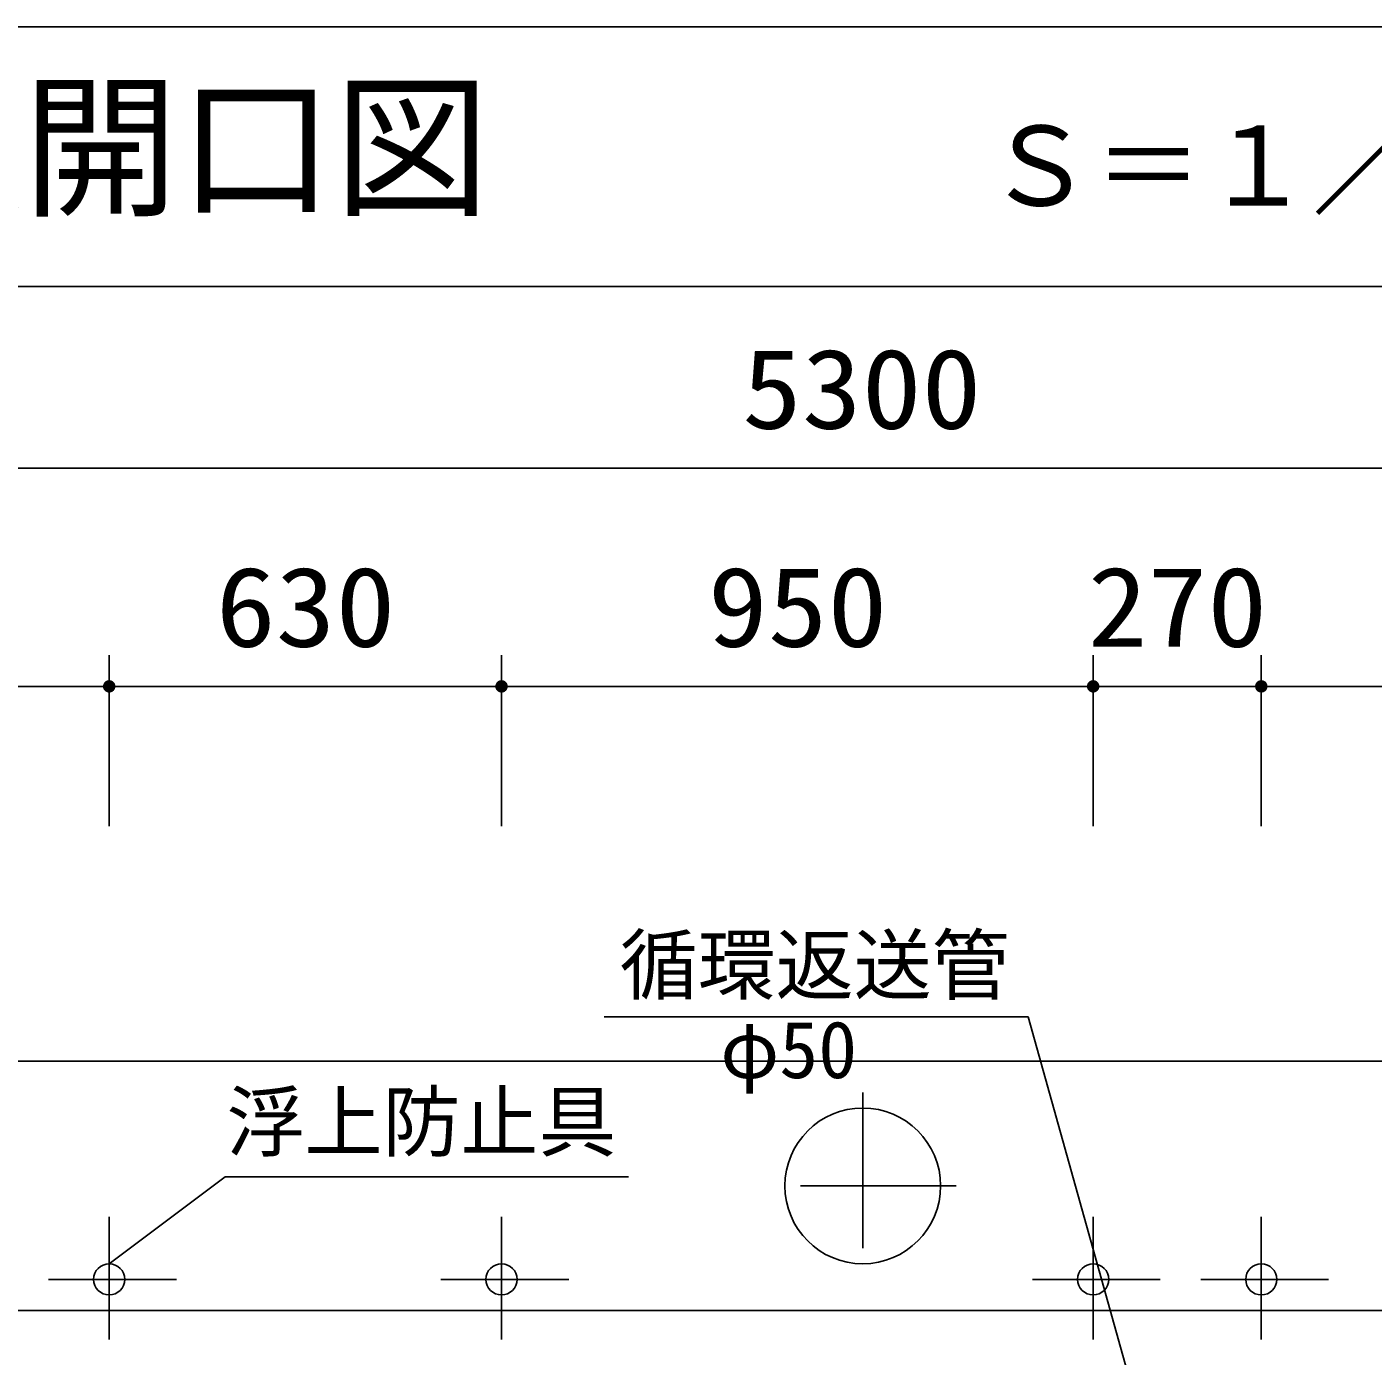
# Model space of a CAD drawing. Units: millimetres, scale not verified. Extents: x -14850 to 14850, y -10500 to 10500.
# Drawn here: x -9011 to -6849, y 2312 to 4445 of the extents above; entities that cross this region are included whole.
import ezdxf
from ezdxf.enums import TextEntityAlignment as Align

# ---------------------------------------------------------------- set-up
doc = ezdxf.new("R2010")
doc.units = ezdxf.units.MM
doc.header["$LTSCALE"] = 50
doc.linetypes.add('CHAIN1', pattern=[8, 5, -1, 1, -1])
for name, color, linetype, lineweight in [('0-0_製作', 5, 'Continuous', 25), ('0-2_躯体', 3, 'Continuous', 25), ('0-3_機器', 3, 'Continuous', 25), ('0-4_水管', 3, 'Continuous', 25), ('0-6_文字', 5, 'Continuous', 25)]:
    doc.layers.add(name, color=color, linetype=linetype, lineweight=lineweight)
doc.styles.add('ＭＳ ゴシック', font='')
doc.styles.get('ＭＳ ゴシック').set_extended_font_data('MS Gothic')

msp = doc.modelspace()

# ---------------------------------------------------------------- linework, layer by layer
at = {"layer": '0-0_製作', "color": 2}
for p, q in [((-10318.42, 3736.76), (-5018.42, 3736.76)), ((-8878.42, 3436.76), (-8878.42, 3162.54)), ((-8248.42, 3436.76), (-8248.42, 3162.54)), ((-7298.42, 3436.76), (-7298.42, 3162.54)), ((-7028.42, 3436.76), (-7028.42, 3162.54)), ((-10318.42, 3386.76), (-8878.42, 3386.76)), ((-8878.42, 3386.76), (-8248.42, 3386.76)), ((-8248.42, 3386.76), (-7298.42, 3386.76)), ((-7298.42, 3386.76), (-7028.42, 3386.76)), ((-7028.42, 3386.76), (-5018.42, 3386.76))]:
    msp.add_line(p, q, dxfattribs=at)
at = {"layer": '0-0_製作'}
for points in [[(-8885.27, 3394.05), (-8888.42, 3386.76), (-8886.13, 3393.14)], [(-8885.27, 3394.05), (-8878.42, 3386.76), (-8888.42, 3386.76)], [(-8884.3, 3394.85), (-8878.42, 3386.76), (-8885.27, 3394.05)], [(-8883.24, 3395.52), (-8878.42, 3386.76), (-8884.3, 3394.85)], [(-8882.11, 3396.06), (-8878.42, 3386.76), (-8883.24, 3395.52)], [(-8880.91, 3396.45), (-8878.42, 3386.76), (-8882.11, 3396.06)], [(-8879.68, 3396.68), (-8878.42, 3386.76), (-8880.91, 3396.45)], [(-8878.42, 3396.76), (-8878.42, 3386.76), (-8879.68, 3396.68)], [(-8877.8, 3396.74), (-8878.42, 3386.76), (-8878.42, 3396.76)], [(-8876.55, 3396.58), (-8878.42, 3386.76), (-8877.8, 3396.74)], [(-8875.33, 3396.27), (-8878.42, 3386.76), (-8876.55, 3396.58)], [(-8874.17, 3395.81), (-8878.42, 3386.76), (-8875.33, 3396.27)], [(-8874.17, 3395.81), (-8868.42, 3386.76), (-8878.42, 3386.76)], [(-8873.07, 3395.21), (-8868.42, 3386.76), (-8874.17, 3395.81)], [(-8872.05, 3394.47), (-8868.42, 3386.76), (-8873.07, 3395.21)], [(-8871.13, 3393.61), (-8868.42, 3386.76), (-8872.05, 3394.47)], [(-8255.27, 3394.05), (-8258.42, 3386.76), (-8258.4, 3387.39)], [(-8255.27, 3394.05), (-8248.42, 3386.76), (-8258.42, 3386.76)], [(-8255.27, 3394.05), (-8258.4, 3387.39), (-8256.13, 3393.14)], [(-8254.3, 3394.85), (-8248.42, 3386.76), (-8255.27, 3394.05)], [(-8253.24, 3395.52), (-8248.42, 3386.76), (-8254.3, 3394.85)], [(-8252.1, 3396.06), (-8248.42, 3386.76), (-8253.24, 3395.52)], [(-8250.91, 3396.45), (-8248.42, 3386.76), (-8252.1, 3396.06)], [(-8249.68, 3396.68), (-8248.42, 3386.76), (-8250.91, 3396.45)], [(-8248.42, 3396.76), (-8248.42, 3386.76), (-8249.68, 3396.68)], [(-8247.8, 3396.74), (-8248.42, 3386.76), (-8248.42, 3396.76)], [(-8246.55, 3396.58), (-8248.42, 3386.76), (-8247.8, 3396.74)], [(-8245.33, 3396.27), (-8248.42, 3386.76), (-8246.55, 3396.58)], [(-8244.17, 3395.81), (-8248.42, 3386.76), (-8245.33, 3396.27)], [(-8244.17, 3395.81), (-8238.42, 3386.76), (-8248.42, 3386.76)], [(-8243.07, 3395.21), (-8238.42, 3386.76), (-8244.17, 3395.81)], [(-8242.05, 3394.47), (-8238.42, 3386.76), (-8243.07, 3395.21)], [(-8241.13, 3393.61), (-8238.42, 3386.76), (-8242.05, 3394.47)], [(-7304.3, 3394.85), (-7308.42, 3386.76), (-7305.27, 3394.05)], [(-7304.3, 3394.85), (-7298.42, 3386.76), (-7308.42, 3386.76)], [(-7305.27, 3394.05), (-7308.42, 3386.76), (-7308.4, 3387.39)], [(-7305.27, 3394.05), (-7308.4, 3387.39), (-7306.13, 3393.14)], [(-7303.24, 3395.52), (-7298.42, 3386.76), (-7304.3, 3394.85)], [(-7302.1, 3396.06), (-7298.42, 3386.76), (-7303.24, 3395.52)], [(-7300.91, 3396.45), (-7298.42, 3386.76), (-7302.1, 3396.06)], [(-7299.68, 3396.68), (-7298.42, 3386.76), (-7300.91, 3396.45)], [(-7298.42, 3396.76), (-7298.42, 3386.76), (-7299.68, 3396.68)], [(-7297.8, 3396.74), (-7298.42, 3386.76), (-7298.42, 3396.76)], [(-7296.55, 3396.58), (-7298.42, 3386.76), (-7297.8, 3396.74)], [(-7295.33, 3396.27), (-7298.42, 3386.76), (-7296.55, 3396.58)], [(-7294.17, 3395.81), (-7298.42, 3386.76), (-7295.33, 3396.27)], [(-7294.17, 3395.81), (-7288.42, 3386.76), (-7298.42, 3386.76)], [(-7293.07, 3395.21), (-7288.42, 3386.76), (-7294.17, 3395.81)], [(-7292.05, 3394.47), (-7288.42, 3386.76), (-7293.07, 3395.21)], [(-7291.13, 3393.61), (-7288.42, 3386.76), (-7292.05, 3394.47)], [(-7034.3, 3394.85), (-7038.42, 3386.76), (-7038.4, 3387.39)], [(-7034.3, 3394.85), (-7028.42, 3386.76), (-7038.42, 3386.76)], [(-7034.3, 3394.85), (-7038.4, 3387.39), (-7035.27, 3394.05)], [(-7035.27, 3394.05), (-7038.4, 3387.39), (-7038.25, 3388.64)], [(-7035.27, 3394.05), (-7038.25, 3388.64), (-7036.13, 3393.14)], [(-7033.24, 3395.52), (-7028.42, 3386.76), (-7034.3, 3394.85)], [(-7032.1, 3396.06), (-7028.42, 3386.76), (-7033.24, 3395.52)], [(-7030.91, 3396.45), (-7028.42, 3386.76), (-7032.1, 3396.06)], [(-7029.68, 3396.68), (-7028.42, 3386.76), (-7030.91, 3396.45)], [(-7028.42, 3396.76), (-7028.42, 3386.76), (-7029.68, 3396.68)], [(-7027.8, 3396.74), (-7028.42, 3386.76), (-7028.42, 3396.76)], [(-7026.55, 3396.58), (-7028.42, 3386.76), (-7027.8, 3396.74)], [(-7025.33, 3396.27), (-7028.42, 3386.76), (-7026.55, 3396.58)], [(-7024.17, 3395.81), (-7028.42, 3386.76), (-7025.33, 3396.27)], [(-7023.07, 3395.21), (-7028.42, 3386.76), (-7024.17, 3395.81)], [(-7023.07, 3395.21), (-7018.42, 3386.76), (-7028.42, 3386.76)], [(-7022.05, 3394.47), (-7018.42, 3386.76), (-7023.07, 3395.21)], [(-7021.13, 3393.61), (-7018.42, 3386.76), (-7022.05, 3394.47)], [(-8886.13, 3393.14), (-8888.42, 3386.76), (-8888.4, 3387.39)], [(-8878.42, 3386.76), (-8888.35, 3385.51), (-8888.42, 3386.76)], [(-8886.13, 3393.14), (-8888.4, 3387.39), (-8886.87, 3392.12)], [(-8886.87, 3392.12), (-8888.4, 3387.39), (-8888.25, 3388.64)], [(-8878.42, 3386.76), (-8888.11, 3384.27), (-8888.35, 3385.51)], [(-8886.87, 3392.12), (-8888.25, 3388.64), (-8887.47, 3391.02)], [(-8887.47, 3391.02), (-8888.25, 3388.64), (-8887.93, 3389.85)], [(-8878.42, 3386.76), (-8887.72, 3383.08), (-8888.11, 3384.27)], [(-8878.42, 3386.76), (-8887.19, 3381.94), (-8887.72, 3383.08)], [(-8878.42, 3386.76), (-8886.51, 3380.88), (-8887.19, 3381.94)], [(-8878.42, 3386.76), (-8885.71, 3379.92), (-8886.51, 3380.88)], [(-8878.42, 3386.76), (-8884.8, 3379.06), (-8885.71, 3379.92)], [(-8878.42, 3386.76), (-8883.78, 3378.32), (-8884.8, 3379.06)], [(-8878.42, 3386.76), (-8882.68, 3377.71), (-8883.78, 3378.32)], [(-8878.42, 3386.76), (-8881.51, 3377.25), (-8882.68, 3377.71)], [(-8878.42, 3376.76), (-8881.51, 3377.25), (-8878.42, 3386.76)], [(-8878.42, 3376.76), (-8880.3, 3376.94), (-8881.51, 3377.25)], [(-8878.42, 3376.76), (-8879.05, 3376.78), (-8880.3, 3376.94)], [(-8868.42, 3386.76), (-8878.42, 3376.76), (-8878.42, 3386.76)], [(-8868.42, 3386.76), (-8877.17, 3376.84), (-8878.42, 3376.76)], [(-8868.42, 3386.76), (-8875.94, 3377.08), (-8877.17, 3376.84)], [(-8868.42, 3386.76), (-8874.74, 3377.46), (-8875.94, 3377.08)], [(-8868.42, 3386.76), (-8873.61, 3378), (-8874.74, 3377.46)], [(-8868.42, 3386.76), (-8872.55, 3378.67), (-8873.61, 3378)], [(-8868.42, 3386.76), (-8871.58, 3379.47), (-8872.55, 3378.67)], [(-8868.42, 3386.76), (-8870.72, 3380.39), (-8871.58, 3379.47)], [(-8870.33, 3392.64), (-8868.42, 3386.76), (-8871.13, 3393.61)], [(-8868.44, 3386.13), (-8870.72, 3380.39), (-8868.42, 3386.76)], [(-8868.44, 3386.13), (-8869.98, 3381.4), (-8870.72, 3380.39)], [(-8869.66, 3391.58), (-8868.42, 3386.76), (-8870.33, 3392.64)], [(-8868.6, 3384.89), (-8869.98, 3381.4), (-8868.44, 3386.13)], [(-8868.6, 3384.89), (-8869.38, 3382.5), (-8869.98, 3381.4)], [(-8869.13, 3390.44), (-8868.42, 3386.76), (-8869.66, 3391.58)], [(-8868.91, 3383.67), (-8869.38, 3382.5), (-8868.6, 3384.89)], [(-8868.74, 3389.25), (-8868.42, 3386.76), (-8869.13, 3390.44)], [(-8868.5, 3388.02), (-8868.42, 3386.76), (-8868.74, 3389.25)], [(-8248.42, 3386.76), (-8258.34, 3385.51), (-8258.42, 3386.76)], [(-8256.13, 3393.14), (-8258.4, 3387.39), (-8258.25, 3388.64)], [(-8248.42, 3386.76), (-8258.11, 3384.27), (-8258.34, 3385.51)], [(-8256.13, 3393.14), (-8258.25, 3388.64), (-8256.87, 3392.12)], [(-8256.87, 3392.12), (-8258.25, 3388.64), (-8257.93, 3389.85)], [(-8248.42, 3386.76), (-8257.72, 3383.08), (-8258.11, 3384.27)], [(-8256.87, 3392.12), (-8257.93, 3389.85), (-8257.47, 3391.02)], [(-8248.42, 3386.76), (-8257.19, 3381.94), (-8257.72, 3383.08)], [(-8248.42, 3386.76), (-8256.51, 3380.88), (-8257.19, 3381.94)], [(-8248.42, 3386.76), (-8255.71, 3379.92), (-8256.51, 3380.88)], [(-8248.42, 3386.76), (-8254.8, 3379.06), (-8255.71, 3379.92)], [(-8248.42, 3386.76), (-8253.78, 3378.32), (-8254.8, 3379.06)], [(-8248.42, 3386.76), (-8252.68, 3377.71), (-8253.78, 3378.32)], [(-8248.42, 3386.76), (-8251.51, 3377.25), (-8252.68, 3377.71)], [(-8248.42, 3376.76), (-8251.51, 3377.25), (-8248.42, 3386.76)], [(-8248.42, 3376.76), (-8250.3, 3376.94), (-8251.51, 3377.25)], [(-8248.42, 3376.76), (-8249.05, 3376.78), (-8250.3, 3376.94)], [(-8238.42, 3386.76), (-8248.42, 3376.76), (-8248.42, 3386.76)], [(-8238.42, 3386.76), (-8247.17, 3376.84), (-8248.42, 3376.76)], [(-8238.42, 3386.76), (-8245.94, 3377.08), (-8247.17, 3376.84)], [(-8238.42, 3386.76), (-8244.74, 3377.46), (-8245.94, 3377.08)], [(-8238.42, 3386.76), (-8243.61, 3378), (-8244.74, 3377.46)], [(-8238.42, 3386.76), (-8242.55, 3378.67), (-8243.61, 3378)], [(-8238.42, 3386.76), (-8241.58, 3379.47), (-8242.55, 3378.67)], [(-8238.42, 3386.76), (-8240.72, 3380.39), (-8241.58, 3379.47)], [(-8240.33, 3392.64), (-8238.42, 3386.76), (-8241.13, 3393.61)], [(-8238.44, 3386.13), (-8240.72, 3380.39), (-8238.42, 3386.76)], [(-8238.6, 3384.89), (-8240.72, 3380.39), (-8238.44, 3386.13)], [(-8238.6, 3384.89), (-8239.98, 3381.4), (-8240.72, 3380.39)], [(-8239.66, 3391.58), (-8238.42, 3386.76), (-8240.33, 3392.64)], [(-8238.91, 3383.67), (-8239.98, 3381.4), (-8238.6, 3384.89)], [(-8238.91, 3383.67), (-8239.38, 3382.5), (-8239.98, 3381.4)], [(-8239.13, 3390.44), (-8238.42, 3386.76), (-8239.66, 3391.58)], [(-8238.74, 3389.25), (-8238.42, 3386.76), (-8239.13, 3390.44)], [(-8238.5, 3388.02), (-8238.42, 3386.76), (-8238.74, 3389.25)], [(-7298.42, 3386.76), (-7308.34, 3385.51), (-7308.42, 3386.76)], [(-7306.13, 3393.14), (-7308.4, 3387.39), (-7308.25, 3388.64)], [(-7298.42, 3386.76), (-7308.11, 3384.27), (-7308.34, 3385.51)], [(-7306.13, 3393.14), (-7308.25, 3388.64), (-7306.87, 3392.12)], [(-7306.87, 3392.12), (-7308.25, 3388.64), (-7307.93, 3389.85)], [(-7298.42, 3386.76), (-7307.72, 3383.08), (-7308.11, 3384.27)], [(-7306.87, 3392.12), (-7307.93, 3389.85), (-7307.47, 3391.02)], [(-7298.42, 3386.76), (-7307.19, 3381.94), (-7307.72, 3383.08)], [(-7298.42, 3386.76), (-7306.51, 3380.88), (-7307.19, 3381.94)], [(-7298.42, 3386.76), (-7305.71, 3379.92), (-7306.51, 3380.88)], [(-7298.42, 3386.76), (-7304.8, 3379.06), (-7305.71, 3379.92)], [(-7298.42, 3386.76), (-7303.78, 3378.32), (-7304.8, 3379.06)], [(-7298.42, 3386.76), (-7302.68, 3377.71), (-7303.78, 3378.32)], [(-7298.42, 3386.76), (-7301.51, 3377.25), (-7302.68, 3377.71)], [(-7298.42, 3376.76), (-7301.51, 3377.25), (-7298.42, 3386.76)], [(-7298.42, 3376.76), (-7300.3, 3376.94), (-7301.51, 3377.25)], [(-7298.42, 3376.76), (-7299.05, 3376.78), (-7300.3, 3376.94)], [(-7288.42, 3386.76), (-7298.42, 3376.76), (-7298.42, 3386.76)], [(-7288.42, 3386.76), (-7297.17, 3376.84), (-7298.42, 3376.76)], [(-7288.42, 3386.76), (-7295.94, 3377.08), (-7297.17, 3376.84)], [(-7288.42, 3386.76), (-7294.74, 3377.46), (-7295.94, 3377.08)], [(-7288.42, 3386.76), (-7293.61, 3378), (-7294.74, 3377.46)], [(-7288.42, 3386.76), (-7292.55, 3378.67), (-7293.61, 3378)], [(-7288.42, 3386.76), (-7291.58, 3379.47), (-7292.55, 3378.67)], [(-7288.44, 3386.13), (-7291.58, 3379.47), (-7288.42, 3386.76)], [(-7288.44, 3386.13), (-7290.72, 3380.39), (-7291.58, 3379.47)], [(-7290.33, 3392.64), (-7288.42, 3386.76), (-7291.13, 3393.61)], [(-7288.6, 3384.89), (-7290.72, 3380.39), (-7288.44, 3386.13)], [(-7288.6, 3384.89), (-7289.98, 3381.4), (-7290.72, 3380.39)], [(-7289.66, 3391.58), (-7288.42, 3386.76), (-7290.33, 3392.64)], [(-7288.91, 3383.67), (-7289.98, 3381.4), (-7288.6, 3384.89)], [(-7288.91, 3383.67), (-7289.38, 3382.5), (-7289.98, 3381.4)], [(-7289.13, 3390.44), (-7288.42, 3386.76), (-7289.66, 3391.58)], [(-7288.74, 3389.25), (-7288.42, 3386.76), (-7289.13, 3390.44)], [(-7288.5, 3388.02), (-7288.42, 3386.76), (-7288.74, 3389.25)], [(-7028.42, 3386.76), (-7038.34, 3385.51), (-7038.42, 3386.76)], [(-7028.42, 3386.76), (-7038.11, 3384.27), (-7038.34, 3385.51)], [(-7036.13, 3393.14), (-7038.25, 3388.64), (-7037.93, 3389.85)], [(-7028.42, 3386.76), (-7037.72, 3383.08), (-7038.11, 3384.27)], [(-7036.13, 3393.14), (-7037.93, 3389.85), (-7036.87, 3392.12)], [(-7036.87, 3392.12), (-7037.93, 3389.85), (-7037.47, 3391.02)], [(-7028.42, 3386.76), (-7037.19, 3381.94), (-7037.72, 3383.08)], [(-7028.42, 3386.76), (-7036.51, 3380.88), (-7037.19, 3381.94)], [(-7028.42, 3386.76), (-7035.71, 3379.92), (-7036.51, 3380.88)], [(-7028.42, 3386.76), (-7034.8, 3379.06), (-7035.71, 3379.92)], [(-7028.42, 3386.76), (-7033.78, 3378.32), (-7034.8, 3379.06)], [(-7028.42, 3386.76), (-7032.68, 3377.71), (-7033.78, 3378.32)], [(-7028.42, 3376.76), (-7032.68, 3377.71), (-7028.42, 3386.76)], [(-7028.42, 3376.76), (-7031.51, 3377.25), (-7032.68, 3377.71)], [(-7028.42, 3376.76), (-7030.3, 3376.94), (-7031.51, 3377.25)], [(-7028.42, 3376.76), (-7029.05, 3376.78), (-7030.3, 3376.94)], [(-7018.42, 3386.76), (-7028.42, 3376.76), (-7028.42, 3386.76)], [(-7018.42, 3386.76), (-7027.17, 3376.84), (-7028.42, 3376.76)], [(-7018.42, 3386.76), (-7025.94, 3377.08), (-7027.17, 3376.84)], [(-7018.42, 3386.76), (-7024.74, 3377.46), (-7025.94, 3377.08)], [(-7018.42, 3386.76), (-7023.61, 3378), (-7024.74, 3377.46)], [(-7018.42, 3386.76), (-7022.55, 3378.67), (-7023.61, 3378)], [(-7018.42, 3386.76), (-7021.58, 3379.47), (-7022.55, 3378.67)], [(-7018.44, 3386.13), (-7021.58, 3379.47), (-7018.42, 3386.76)], [(-7018.6, 3384.89), (-7021.58, 3379.47), (-7018.44, 3386.13)], [(-7018.6, 3384.89), (-7020.72, 3380.39), (-7021.58, 3379.47)], [(-7020.33, 3392.64), (-7018.42, 3386.76), (-7021.13, 3393.61)], [(-7018.91, 3383.67), (-7020.72, 3380.39), (-7018.6, 3384.89)], [(-7018.91, 3383.67), (-7019.98, 3381.4), (-7020.72, 3380.39)], [(-7019.66, 3391.58), (-7018.42, 3386.76), (-7020.33, 3392.64)], [(-7019.38, 3382.5), (-7019.98, 3381.4), (-7018.91, 3383.67)], [(-7019.13, 3390.44), (-7018.42, 3386.76), (-7019.66, 3391.58)], [(-7018.74, 3389.25), (-7018.42, 3386.76), (-7019.13, 3390.44)], [(-7018.5, 3388.02), (-7018.42, 3386.76), (-7018.74, 3389.25)]]:
    msp.add_solid(points, dxfattribs=at)
at = {"layer": '0-2_躯体'}
msp.add_line((-6633.42, 2384.92), (-9620.07, 2384.92), dxfattribs=at)
at = {"layer": '0-3_機器'}
for p, q in [((-7402.68, 2856.45), (-8083.56, 2856.45)), ((-6947.61, 1227.35), (-7402.68, 2856.45))]:
    msp.add_line(p, q, dxfattribs=at)
at = {"layer": '0-3_機器', "color": 2}
msp.add_line((-10318.42, 2784.92), (-5018.42, 2784.92), dxfattribs=at)
at = {"layer": '0-3_機器', "color": 2, "linetype": 'CHAIN1'}
for p, q in [((-7668.42, 2734.92), (-7668.42, 2434.92)), ((-7518.42, 2584.92), (-7818.42, 2584.92))]:
    msp.add_line(p, q, dxfattribs=at)
at = {"layer": '0-3_機器', "color": 2}
msp.add_circle((-7668.42, 2584.92), 125, dxfattribs=at)
at = {"layer": '0-4_水管'}
msp.add_line((-9638.82, 4445.28), (-6305.49, 4445.28), dxfattribs=at)
msp.add_lwpolyline([(-9638.82, 4445.28), (-9638.82, 4028.62), (-6305.49, 4028.62)], dxfattribs=at)
at = {"layer": '0-6_文字', "color": 4}
for q in [(-8878.42, 2459.92), (-8044.42, 2599.52)]:
    msp.add_line((-8692.06, 2599.52), q, dxfattribs=at)
at = {"layer": '0-6_文字', "color": 7}
for p, q in [((-8878.42, 2535.13), (-8878.42, 2338.64)), ((-8248.42, 2535.13), (-8248.42, 2338.64)), ((-7298.42, 2535.13), (-7298.42, 2338.64)), ((-7028.42, 2535.13), (-7028.42, 2338.64)), ((-8975.75, 2434.92), (-8770.6, 2434.92)), ((-8345.75, 2434.92), (-8140.6, 2434.92)), ((-7395.75, 2434.92), (-7190.6, 2434.92)), ((-7125.75, 2434.92), (-6920.6, 2434.92))]:
    msp.add_line(p, q, dxfattribs=at)
for centre in [(-8878.42, 2434.92), (-8248.42, 2434.92), (-7298.42, 2434.92), (-7028.42, 2434.92)]:
    msp.add_circle(centre, 25, dxfattribs=at)

# ---------------------------------------------------------------- texts
at = {"layer": '0-0_製作', "color": 4, "style": 'ＭＳ ゴシック', "width": 1.1}
for s, p in [('5300', (-7862.17, 3761.76)), ('630', (-8707.17, 3411.76)), ('950', (-7917.17, 3411.76)), ('270', (-7307.17, 3411.76))]:
    msp.add_text(s, height=128.4, dxfattribs=at).set_placement(p, align=Align.BOTTOM_LEFT)
at = {"layer": '0-3_機器', "color": 4, "style": 'ＭＳ ゴシック'}
for s, p in [('\u3000循環返送管\u3000', (-8183.85, 2866.19)), ('\u3000\u3000φ50', (-8147.64, 2730.38))]:
    msp.add_text(s, height=91.79, dxfattribs=at).set_placement(p, align=Align.BOTTOM_LEFT)
at = {"layer": '0-4_水管', "color": 4, "style": 'ＭＳ ゴシック'}
for s, height, p in [('頂版開口図', 183.3, (-9517.39, 4105.79)), ('Ｓ＝１／５０', 128.4, (-7472.31, 4119.92))]:
    msp.add_text(s, height=height, dxfattribs=at).set_placement(p, align=Align.BOTTOM_LEFT)
at = {"layer": '0-6_文字', "color": 4, "style": 'ＭＳ ゴシック'}
msp.add_text('浮上防止具', height=91.79, dxfattribs=at).set_placement((-8690.03, 2614.4), align=Align.BOTTOM_LEFT)

doc.saveas('drawing.dxf')
